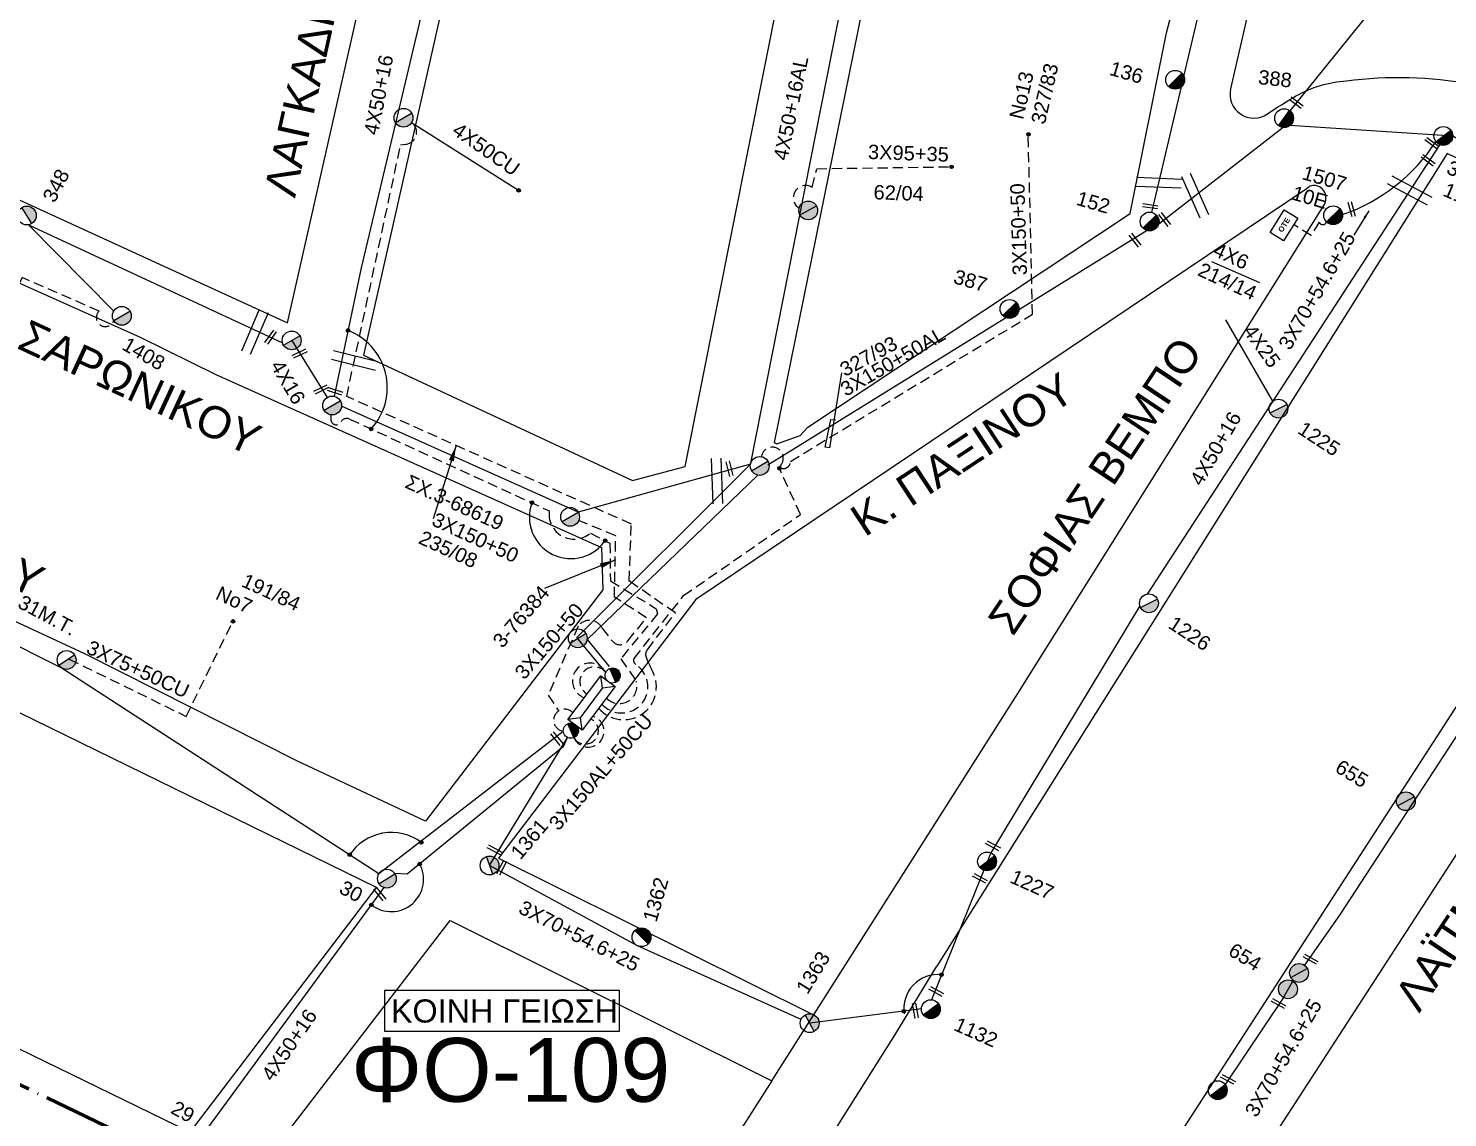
# Model space of a CAD drawing. Header units: millimetres. Extents: x 918 to 3138, y 719 to 1759.
# Drawn here: x 2569.4 to 2747.2, y 1309.8 to 1446.3 of the extents above; entities that cross this region are included whole.
import ezdxf

# ---------------------------------------------------------------- set-up
doc = ezdxf.new("R2010")
doc.units = ezdxf.units.MM
doc.header["$LTSCALE"] = 0.5
doc.linetypes.add('ACAD_ISO04W100', pattern=[30, 24, -3, 0, -3])
doc.linetypes.add('DASHED', pattern=[19.05, 12.7, -6.35])
for name, color, linetype in [('Pillar OTE', 7, 'Continuous'), ('Άγνωστα', 7, 'Continuous'), ('Γυμνά εναέρια ΧΤ (3Φ)   4x50CU', 7, 'Continuous'), ('Γυμνά εναέρια ΧΤ και ΦΟΠ (3Φ)   4x50+16AL', 7, 'Continuous'), ('Εναέρια παροχή ΧΤ 4x16', 7, 'SYN_LINE'), ('Εναέρια ΧΤ 4Χ120+25AL', 7, 'SYN_LINE'), ('Επιγραφές - Σχήματα', 7, 'Continuous'), ('Καλώδια ΧΤ   3x150+50AL', 7, 'DASHED'), ('Καλώδια ΧΤ   3x150AL+50CU', 7, 'DASHED'), ('Μηχανική τομή', 7, 'Continuous'), ('Στύλος Ξύλινος', 7, 'Continuous'), ('Στύλος Ξύλινος @ 1', 7, 'Continuous'), ('Στύλος ΦΜ', 7, 'Continuous'), ('Στύλος ΦΜ @ 1', 7, 'Continuous'), ('Συνδέσεις', 7, 'Continuous'), ('Συνεστραμμένα ΧΤ   3x70+54.6+25 AL', 7, 'SYN_LINE'), ('Τομή', 7, 'Continuous'), ('Υποσταθμός εναέριος 2 στύλων', 7, 'Continuous'), ('Υποσταθμός πόλεως', 7, 'Continuous'), ('Υπόβαθρο ΔΕΗ', 7, 'Continuous'), ('Υπόγεια καλώδια Παροχών ΧΤ   4x25', 7, 'DASHED')]:
    doc.layers.add(name, color=color, linetype=linetype)
doc.styles.add('arial', font='ARIAL.TTF')
doc.styles.get("Standard").update_dxf_attribs({"font": 'ARIAL.TTF'})
doc.linetypes.add('SYN_LINE', pattern='A,0.5,-0.0001,["/\\/\\/\\/",Standard,S=0.1,R=0,X=0,Y=-0.05],-0.25', length=0.7501)
doc.dimstyles.new('ISO-25', dxfattribs={"dimtxt": 2.5, "dimasz": 2.5, "dimexe": 1.25, "dimexo": 0.625, "dimtad": 1, "dimtxsty": 'Standard', "dimcen": 2.5, "dimadec": 0, "dimazin": 0, "dimtfac": 1, "dimtmove": 0, "dimatfit": 3, "dimfxl": 1, "dimarcsym": 0})

# ---------------------------------------------------------------- blocks, each defined once
blk = doc.blocks.new('ΜΗΧΑΝΙΚΗ ΤΟΜΗ')
at = {"layer": 'Μηχανική τομή', "ltscale": 40}
for p, q in [((-1.89, 0.78), (1.89, 0.78)), ((1.89, 0), (-1.89, 0))]:
    blk.add_line(p, q, dxfattribs=at)
blk = doc.blocks.new('ΥΠΑΡΧΩΝ ΤΣΙΜΕΝΤΕΝΙΟΣ ΣΤΥΛΟΣ')
at = {"layer": 'Στύλος ΦΜ'}
blk.add_hatch(color=7, dxfattribs=at).paths.add_polyline_path([(-1.29, -2.28, 0.574793), (2.62, 0, 0.268822), (1.3, 2.27)])
at = {"layer": 'Στύλος ΦΜ', "color": 7}
blk.add_line((-1.29, -2.28), (1.3, 2.27), dxfattribs=at)
blk.add_circle((0, 0), 2.62, dxfattribs=at)
at = {"layer": 'Στύλος ΦΜ', "flags": 4}
for tag, p in [('ΑΡΙΘΜΟΣ', (-4.68, 8.05)), ('ΤΥΠΟΣ', (-4.91, 3.03))]:
    blk.add_attdef(tag, p, '', height=4, dxfattribs=at)
blk = doc.blocks.new('ΥΠΑΡΧΩΝ ΞΥΛΙΝΟΣ ΣΤΥΛΟΣ')
at = {"layer": 'Στύλος Ξύλινος'}
h = blk.add_hatch(color=7, dxfattribs=at)
h.paths.add_polyline_path([(-2.62, 0, 0.270008), (-1.29, -2.28), (1.3, 2.27, 0.576266)])
h.paths.add_polyline_path([(-1.29, -2.28, 0.574793), (2.62, 0, 0.268822), (1.3, 2.27)])
at = {"layer": 'Στύλος Ξύλινος', "color": 7}
blk.add_line((-1.29, -2.28), (1.3, 2.27), dxfattribs=at)
blk.add_circle((0, 0), 2.62, dxfattribs=at)
at = {"layer": 'Στύλος Ξύλινος', "flags": 4}
for tag, p in [('ΑΡΙΘΜΟΣ', (-4.91, 8.6)), ('ΤΥΠΟΣ', (-4.85, 3.39))]:
    blk.add_attdef(tag, p, '', height=4, dxfattribs=at)
blk = doc.blocks.new('ΥΠΟΣΤΑΘΜΟΣ ΕΝΑΕΡΙΟΣ ΕΠΙ 2 ΣΤΥΛΩΝ')
at = {"layer": 'Υποσταθμός εναέριος 2 στύλων', "linetype": 'Continuous'}
for points in [[(-11.97, -2.11, 0.574793), (-8.45, -0.07, 0.268822), (-9.64, 1.98)], [(9.68, -2.15, 0.574793), (13.19, -0.1, 0.268822), (12.01, 1.95)]]:
    blk.add_hatch(color=256, dxfattribs=at).paths.add_polyline_path(points)
for p, q in [((-11.97, -2.11), (-9.64, 1.98)), ((9.68, -2.15), (12.01, 1.95))]:
    blk.add_line(p, q, dxfattribs=at)
for centre in [(-10.81, -0.07), (10.84, -0.1)]:
    blk.add_circle(centre, 2.36, dxfattribs=at)
at = {"layer": 'Υποσταθμός πόλεως', "linetype": 'Continuous', "ltscale": 40}
blk.add_lwpolyline([(-8.57, 2.82), (8.57, 2.82), (8.57, -2.82), (-8.57, -2.82)], close=True, dxfattribs=at)
for points in [[(-5.75, 0), (-8.57, 2.82)], [(-8.57, -2.82), (-5.75, 0)], [(-5.75, 0), (5.75, 0)], [(5.75, 0), (8.57, 2.82)], [(8.57, -2.82), (5.75, 0)]]:
    blk.add_lwpolyline(points, dxfattribs=at)
at = {"layer": 'Υποσταθμός εναέριος 2 στύλων', "ltscale": 40, "flags": 1}
for tag, p in [('ΜΕΤΑΣΧΗΜΑΤΙΣΜΟΣ', (14.09, 2.51)), ('ΙΣΧΥΣ', (14.07, -0.28)), ('ΑΡΙΘΜΟΣ', (14.19, -3))]:
    blk.add_attdef(tag, p, '', height=1.8, dxfattribs=at)
blk = doc.blocks.new('ΤΟΜΗ')
at = {"layer": 'Τομή', "ltscale": 40}
for p, q in [((-5.68, 0), (5.68, 0)), ((5.68, -2.33), (-5.68, -2.33))]:
    blk.add_line(p, q, dxfattribs=at)
blk = doc.blocks.new('_ΣΥΝΔΕΣΗ')
at = {"layer": 'Συνδέσεις', "linetype": 'SYN_LINE', "ltscale": 40}
blk.add_hatch(color=256, dxfattribs=at).paths.add_polyline_path([(0.5, -0.01, 1), (-0.5, -0.01, 1)])
at = {"layer": 'Συνδέσεις'}
blk.add_circle((0, -0.01), 0.5, dxfattribs=at)
blk = doc.blocks.new('PILLAR ΟΤΕ')
at = {"layer": 'Pillar OTE', "ltscale": 40}
blk.add_lwpolyline([(-3.31, 2.02), (3.39, 2.02), (3.39, -1.99), (-3.31, -1.99)], close=True, dxfattribs=at)
at = {"layer": 'Pillar OTE', "insert": (-1.81, 0.71), "char_height": 1.3575, "width": 109.961, "attachment_point": 1}
blk.add_mtext('{\\fArial|b1|i0|c161|p34;OTE}', dxfattribs=at)

msp = doc.modelspace()

# ---------------------------------------------------------------- linework, layer by layer
at = {"layer": 'Άγνωστα', "color": 173, "linetype": 'DASHED', "ltscale": 0.2}
msp.add_line((2643.62, 1367.28), (2645.58, 1364.49), dxfattribs=at)
at = {"layer": 'Άγνωστα', "color": 6, "ltscale": 40}
for p, q in [((2636.44, 1356.29), (2636.97, 1357.41)), ((2616.88, 1340.29), (2615.32, 1340.36))]:
    msp.add_line(p, q, dxfattribs=at)
at = {"layer": 'Άγνωστα', "color": 173, "ltscale": 40}
msp.add_lwpolyline([(2629.38, 1493.37), (2611.11, 1416.27), (2607.71, 1400.18)], dxfattribs=at)
at = {"layer": 'Άγνωστα', "color": 30, "linetype": 'DASHED', "ltscale": 0.2}
msp.add_lwpolyline([(2695.21, 1410.45), (2694.67, 1432.99)], dxfattribs=at)
at = {"layer": 'Άγνωστα', "color": 5, "ltscale": 40}
msp.add_lwpolyline([(2746.21, 1431.71), (2709.55, 1375.38)], dxfattribs=at)
at = {"layer": 'Άγνωστα', "color": 1, "linetype": 'DASHED', "ltscale": 0.2}
msp.add_lwpolyline([(2665.97, 1423.74, -0.999292), (2667.6, 1426.35), (2668.18, 1428.69), (2685.04, 1428.93)], format="xyb", dxfattribs=at)
at = {"layer": 'Άγνωστα', "color": 30, "linetype": 'DASHED', "ltscale": 0.2}
for points in [[(2580.12, 1409.65, -1.261414), (2578.28, 1410.84), (2568.63, 1415.06), (2561.78, 1400.93)], [(2641.27, 1361.59, 1.14623), (2645.5, 1366.56, -0.38309), (2645.29, 1367.33), (2651.5, 1375.19), (2666.14, 1385.36), (2663.49, 1391.16), (2663.78, 1391.69, 1.237292), (2661.25, 1392.6, 0.220862)]]:
    msp.add_lwpolyline(points, format="xyb", dxfattribs=at)
at = {"layer": 'Άγνωστα', "color": 173, "linetype": 'DASHED', "ltscale": 0.2}
msp.add_lwpolyline([(2607.32, 1397.86), (2607.3, 1397.32, 0.805044), (2608.61, 1396.98, -0.414146), (2609.65, 1397.32), (2634.64, 1385.82), (2634.64, 1385.42, 0.640023), (2639.83, 1383.03), (2642.27, 1381.77), (2642.32, 1377.03), (2648.08, 1373.55), (2648.22, 1372.9), (2643.62, 1367.28)], format="xyb", dxfattribs=at)
at = {"layer": 'Άγνωστα', "color": 85}
msp.add_lwpolyline([(2659.88, 1391.67), (2638.3, 1385.66), (2608.64, 1398.95)], dxfattribs=at)
at = {"layer": 'Άγνωστα', "color": 6, "linetype": 'SYN_LINE', "ltscale": 20}
msp.add_lwpolyline([(2636.44, 1356.29), (2616.88, 1340.29)], dxfattribs=at)
at = {"layer": 'Άγνωστα', "color": 6, "ltscale": 40}
msp.add_lwpolyline([(2613.96, 1338.61), (2591.93, 1308.61), (2580.37, 1276.95), (2573.52, 1247.39)], dxfattribs=at)
at = {"layer": 'Άγνωστα', "color": 173, "linetype": 'DASHED', "ltscale": 0.2}
msp.add_arc((2643.44, 1363.9), 2.22, 224.1383, 15.3075, dxfattribs=at)
at = {"layer": 'Γυμνά εναέρια ΧΤ (3Φ)   4x50CU', "color": 27, "linetype": 'SYN_LINE', "ltscale": 15}
msp.add_lwpolyline([(2617.43, 1434.49), (2630.8, 1425.98)], dxfattribs=at)
at = {"layer": 'Γυμνά εναέρια ΧΤ και ΦΟΠ (3Φ)   4x50+16AL', "color": 1, "ltscale": 40}
msp.add_lwpolyline([(2659.9, 1391.77), (2672.84, 1457.15), (2677.25, 1479.56)], dxfattribs=at)
at = {"layer": 'Γυμνά εναέρια ΧΤ και ΦΟΠ (3Φ)   4x50+16AL', "color": 2, "ltscale": 40}
msp.add_lwpolyline([(2782.39, 1410.42), (2762.85, 1379.88), (2733.74, 1335.28), (2729.27, 1328.88)], dxfattribs=at)
at = {"layer": 'Γυμνά εναέρια ΧΤ και ΦΟΠ (3Φ)   4x50+16AL', "color": 1, "linetype": 'SYN_LINE', "ltscale": 20}
msp.add_lwpolyline([(2641.76, 1365.56), (2638.14, 1369.93), (2659.88, 1391.67)], dxfattribs=at)
at = {"layer": 'Εναέρια παροχή ΧΤ 4x16', "color": 85, "ltscale": 20}
msp.add_lwpolyline([(2602.4, 1407.17), (2606.85, 1400.02)], dxfattribs=at)
at = {"layer": 'Εναέρια ΧΤ 4Χ120+25AL', "color": 2, "ltscale": 20}
msp.add_lwpolyline([(2846.7, 1390.95), (2811.44, 1393.02), (2784.71, 1411.48), (2747.85, 1432.75), (2727.44, 1434.08)], dxfattribs=at)
at = {"layer": 'Επιγραφές - Σχήματα', "ltscale": 0.2}
msp.add_lwpolyline([(2671.28, 1403.11), (2669.78, 1393.73), (2669.24, 1393.8), (2669.93, 1397.27), (2670.55, 1397.23)], dxfattribs=at)
at = {"layer": 'Επιγραφές - Σχήματα', "color": 1, "linetype": 'ACAD_ISO04W100', "lineweight": 60, "ltscale": 0.8}
msp.add_lwpolyline([(2961.46, 1088.29), (2717.83, 1224.35), (2701.08, 1246.33), (2659.71, 1265.16), (2602.18, 1297.58), (2392.2, 1398.81), (2304.34, 1274.11), (2245.73, 1191.21), (2095.49, 995.78), (1905.75, 741.14)], dxfattribs=at)
at = {"layer": 'Επιγραφές - Σχήματα', "color": 85, "linetype": 'DASHED', "ltscale": 0.2}
for points in [[(2644.51, 1369.53), (2646.84, 1372.41), (2642.83, 1375.02), (2642.99, 1382.7), (2638.37, 1384.61)], [(2574.53, 1367.24), (2589.19, 1360.06), (2595.02, 1371.97)], [(2638.28, 1371.35), (2634.53, 1362.74), (2635.85, 1360.73)], [(2641.27, 1371.17), (2642.62, 1369.44)]]:
    msp.add_lwpolyline(points, dxfattribs=at)
at = {"layer": 'Επιγραφές - Σχήματα', "color": 5, "linetype": 'DASHED', "ltscale": 0.2}
msp.add_lwpolyline([(2637.74, 1357.4, 1.56067), (2640.13, 1360.08, 0.405166)], format="xyb", dxfattribs=at)
at = {"layer": 'Επιγραφές - Σχήματα', "color": 190}
msp.add_lwpolyline([(2614.04, 1320.6), (2643.45, 1320.6), (2643.45, 1325.71), (2614.04, 1325.71)], close=True, dxfattribs=at)
at = {"layer": 'Επιγραφές - Σχήματα', "ltscale": 0.2}
for centre, radius, start, end in [((2606.73, 1401.27), 7.65, 317.2995, 70.3122), ((2637.38, 1385.03), 5.2, 159.541, 328.0656), ((2614.89, 1339.27), 6.25, 53.1517, 147.1769), ((2614.87, 1339.65), 4.05, 232.1936, 29.5491), ((2683.35, 1323.45), 4.27, 83.8853, 188.8148)]:
    msp.add_arc(centre, radius, start, end, dxfattribs=at)
at = {"layer": 'Επιγραφές - Σχήματα', "color": 85, "linetype": 'DASHED', "ltscale": 0.2}
for centre, radius, start, end in [((2639.72, 1370.34), 1.76, 28.0744, 145.1234), ((2643.53, 1370.25), 1.21, 221.5938, 323.783), ((2636.61, 1359.57), 1.39, 42.9509, 262.4729)]:
    msp.add_arc(centre, radius, start, end, dxfattribs=at)
at = {"layer": 'Επιγραφές - Σχήματα', "color": 1, "linetype": 'DASHED', "ltscale": 0.2}
msp.add_arc((2639.79, 1364.52), 2.22, 28.0237, 250.8629, dxfattribs=at)
at = {"layer": 'Επιγραφές - Σχήματα', "color": 62, "linetype": 'DASHED', "ltscale": 0.2}
msp.add_arc((2640.32, 1364.44), 1.82, 38.1341, 239.6611, dxfattribs=at)
at = {"layer": 'Επιγραφές - Σχήματα', "color": 6, "linetype": 'DASHED', "ltscale": 0.2}
msp.add_arc((2639.17, 1358.24), 1.65, 210.5633, 65.0034, dxfattribs=at)
at = {"layer": 'Καλώδια ΧΤ   3x150+50AL', "color": 62, "linetype": 'Continuous', "ltscale": 0.2}
msp.add_lwpolyline([(2709.55, 1420.94), (2662.04, 1391.53)], dxfattribs=at)
at = {"layer": 'Καλώδια ΧΤ   3x150+50AL', "color": 7, "ltscale": 0.2}
msp.add_lwpolyline([(2732.03, 1422.02, -0.700362), (2731.13, 1421.97), (2730.1, 1420.32), (2727.94, 1421.68)], format="xyb", dxfattribs=at)
at = {"layer": 'Καλώδια ΧΤ   3x150+50AL', "color": 30, "ltscale": 0.2}
msp.add_lwpolyline([(2663.49, 1391.16), (2663.88, 1391.12, 0.445281), (2664.9, 1392.02), (2695.21, 1410.45)], format="xyb", dxfattribs=at)
at = {"layer": 'Καλώδια ΧΤ   3x150+50AL', "color": 62, "linetype": 'SYN_LINE', "ltscale": 20}
msp.add_lwpolyline([(2660.8, 1390.29), (2639.41, 1369.71), (2642.17, 1366.3)], dxfattribs=at)
at = {"layer": 'Καλώδια ΧΤ   3x150AL+50CU', "color": 27, "ltscale": 0.2}
msp.add_lwpolyline([(2640.87, 1361.06, 0.887588), (2647.63, 1365.64, 0.024082), (2647.07, 1366.86, -0.036686), (2646.78, 1367.57, -0.263942), (2646.96, 1368.42), (2650.47, 1373.02), (2644.67, 1377.02), (2644.95, 1384.15), (2609.29, 1400.16), (2616.05, 1431.66), (2616.72, 1431.75, 0.672093), (2617.43, 1434.49)], format="xyb", dxfattribs=at)
at = {"layer": 'Συνεστραμμένα ΧΤ   3x70+54.6+25 AL', "color": 2, "ltscale": 20}
msp.add_lwpolyline([(2766.95, 1483.96), (2754.19, 1469.12), (2727.45, 1435.94), (2726.59, 1433.85), (2711.01, 1421.74)], dxfattribs=at)
at = {"layer": 'Συνεστραμμένα ΧΤ   3x70+54.6+25 AL', "color": 6, "ltscale": 20}
for points in [[(2714.17, 1440.26), (2720.43, 1466.74)], [(2710.14, 1423.22), (2713.86, 1438.96)]]:
    msp.add_lwpolyline(points, dxfattribs=at)
at = {"layer": 'Συνεστραμμένα ΧΤ   3x70+54.6+25 AL', "color": 30, "ltscale": 20}
for points in [[(2580.11, 1410.84), (2569.43, 1421.66)], [(2569.44, 1421.67), (2601.26, 1406.87)]]:
    msp.add_lwpolyline(points, dxfattribs=at)
at = {"layer": 'Συνεστραμμένα ΧΤ   3x70+54.6+25 AL', "color": 85, "ltscale": 20}
for points in [[(2506.51, 1391.92), (2540.19, 1382.88), (2573.65, 1366.09), (2613.33, 1340.36)], [(2613.33, 1340.36), (2636.43, 1358.2)]]:
    msp.add_lwpolyline(points, dxfattribs=at)
at = {"layer": 'Συνεστραμμένα ΧΤ   3x70+54.6+25 AL', "color": 5, "ltscale": 20}
for points in [[(2708.66, 1373.91), (2689.98, 1342.96), (2682.56, 1324.56)], [(2666.22, 1322.1), (2645.73, 1331.32), (2627.19, 1341.38), (2636.97, 1357.41)]]:
    msp.add_lwpolyline(points, dxfattribs=at)
at = {"layer": 'Συνεστραμμένα ΧΤ   3x70+54.6+25 AL', "color": 2, "ltscale": 15}
msp.add_lwpolyline([(2726.63, 1324.85), (2719.36, 1313.93)], dxfattribs=at)
at = {"layer": 'Συνεστραμμένα ΧΤ   3x70+54.6+25 AL', "color": 5, "ltscale": 15}
msp.add_lwpolyline([(2681.3, 1323.41), (2667.29, 1321.62), (2667.16, 1321.68)], dxfattribs=at)
at = {"layer": 'Συνεστραμμένα ΧΤ   3x70+54.6+25 AL', "ltscale": 20}
msp.add_arc((2726.58, 1444.55), 22.86, 289.0621, 326.9168, dxfattribs=at)
at = {"layer": 'Υπόβαθρο ΔΕΗ'}
for points in [[(2872.05, 1615.86), (2867.15, 1612.99), (2815.65, 1587.31), (2788.2, 1572.57), (2768.55, 1587.64), (2764.64, 1590.2), (2750.58, 1546.31), (2747.71, 1538.28), (2727.28, 1465.41), (2722.17, 1448.14), (2720.02, 1438.69, 0.681484), (2724.63, 1435.55, -0.01881), (2728.21, 1437.8, -0.116382), (2734.54, 1439.69, -0.160302), (2764.84, 1434.06, -0.060772), (2781.21, 1424.07), (2815.34, 1400.03, 0.129566), (2845.07, 1392.33, 0.095179), (2869.71, 1399.86, -0.008073), (2881.79, 1406.01), (2908, 1426.7), (2926.68, 1441.88), (2929.7, 1444.17)], [(2662.53, 1314.4), (2693.37, 1362.91), (2731.7, 1424.08, 0.28739), (2731.7, 1425.93, 0.491423), (2729.47, 1426.14), (2653.05, 1374.7), (2628.3, 1342.29), (2667.79, 1322.68)]]:
    msp.add_lwpolyline(points, format="xyb", dxfattribs=at)
for points in [[(2601.86, 1409.38), (2621.35, 1495.51), (2577.3, 1509.13), (2535.62, 1439.72), (2601.86, 1409.38)], [(2611.38, 1405.34), (2645.08, 1389.6), (2651.68, 1391.38), (2669.5, 1480.74), (2631.03, 1492.31), (2611.38, 1405.34)], [(2707.42, 1423.09), (2712.01, 1445.73), (2717.35, 1466.13), (2679.86, 1477.23), (2679.58, 1476.82), (2662.86, 1394.37), (2663.18, 1394.2), (2666.1, 1395.25), (2667.07, 1396.32), (2707.42, 1423.09)], [(2511.06, 1398.47), (2530.73, 1431.19), (2583.44, 1407.57), (2592.88, 1402.89), (2641.22, 1381.21), (2641.4, 1375.91), (2619.15, 1346.92), (2603.15, 1354.45), (2576.5, 1367.9), (2533.73, 1387.75), (2511.06, 1398.47)], [(2677.18, 1175.37), (2715.6, 1237.44), (2727.04, 1231.38), (2732.47, 1238.46), (2757.76, 1276.58), (2772.52, 1298.64), (2806.77, 1341.41), (2832.63, 1374.41), (2788.64, 1405.03), (2721.17, 1300.96), (2712.84, 1306.42), (2780.28, 1410.66), (2762.96, 1423.01), (2747.13, 1430.6), (2683.24, 1328.75)], [(2723.69, 1414.38), (2717.68, 1417.01)], [(2506.03, 1390.33), (2486.81, 1359.05), (2546.47, 1329.02), (2589.67, 1307.95), (2613.04, 1338.61), (2540.85, 1373.9), (2506.03, 1390.33)], [(2677.18, 1175.37), (2576.98, 1246.51), (2598.27, 1303.28), (2622.26, 1334.47), (2662.53, 1314.4), (2606.05, 1225.88)], [(2614.71, 1219.73), (2629.23, 1242.5), (2654.61, 1283.11), (2677.97, 1320.12), (2683.24, 1328.75)]]:
    msp.add_lwpolyline(points, dxfattribs=at)
at = {"layer": 'Υπόγεια καλώδια Παροχών ΧΤ   4x25', "color": 5, "linetype": 'SYN_LINE', "ltscale": 10}
msp.add_lwpolyline([(2725.31, 1399.56), (2719.41, 1409.73)], dxfattribs=at)

# ---------------------------------------------------------------- block references
at = {"layer": 'Pillar OTE', "xscale": 0.5, "yscale": 0.5, "zscale": 0.5, "rotation": 57.931778274759}
msp.add_blockref('PILLAR ΟΤΕ', (2726.7, 1421.58), dxfattribs=at)
at = {"layer": 'Άγνωστα', "color": 6, "ltscale": 40, "xscale": 0.4999999999999997, "yscale": 0.4999999999999997, "zscale": 0.4999999999999997, "rotation": 129.0167030676053}
msp.add_blockref('ΜΗΧΑΝΙΚΗ ΤΟΜΗ', (2635.76, 1357.4), dxfattribs=at)
at = {"layer": 'Μηχανική τομή'}
for p, xscale, yscale, zscale, rotation in [((2728.12, 1436.8), 0.4999999999999994, 0.4999999999999994, 0.4999999999999994, 323.4536695641671), ((2745.11, 1431.74), 0.4999999999999994, 0.4999999999999994, 0.4999999999999994, 323.4536695641671), ((2744.64, 1429.57), 0.4999999999999994, 0.4999999999999994, 0.4999999999999994, 323.4536695641671), ((2709.91, 1423.79), 0.4999999999999994, 0.4999999999999994, 0.4999999999999994, 351.7363906957834), ((2734.98, 1423.55), 0.4999999999999994, 0.4999999999999994, 0.4999999999999994, 285.3458478802531), ((2711.91, 1422.45), 0.4999999999999995, 0.4999999999999995, 0.4999999999999995, 128.1130490166774), ((2708.2, 1419.86), 0.4999999999999996, 0.4999999999999996, 0.4999999999999996, 128.1130490166774), ((2599.92, 1407.47), 0.4999999999999995, 0.4999999999999995, 0.4999999999999995, 54.72174759296474), ((2603.49, 1405.35), 0.4999999999999868, 0.4999999999999868, 0.4999999999999868, 25.6174272699022), ((2606.18, 1400.86), 0.4999999999999868, 0.4999999999999868, 0.4999999999999868, 25.6174272699022), ((2607.77, 1400.61), 0.4999999999999997, 0.4999999999999997, 0.4999999999999997, 341.1363028560687), ((2657.45, 1391.15), 0.5000000000000333, 0.5000000000000333, 0.5000000000000333, 103.962479734772), ((2690.35, 1344.02), 0.4999999999999997, 0.4999999999999997, 0.4999999999999997, 151.7543815633392), ((2627.91, 1343.5), 0.4999999999999997, 0.4999999999999997, 0.4999999999999997, 151.7543815633392), ((2628.88, 1341.02), 0.4999999999999996, 0.4999999999999996, 0.4999999999999996, 62.72551710385088), ((2688.71, 1339.94), 0.4999999999999997, 0.4999999999999997, 0.4999999999999997, 151.7543815633392), ((2613.58, 1337.91), 0.4999999999999997, 0.4999999999999997, 0.4999999999999997, 129.0167030676053), ((2730.12, 1329.81), 0.5, 0.5, 0.5, 151.7543815633393), ((2683.24, 1325.77), 0.4999999999999997, 0.4999999999999997, 0.4999999999999997, 151.7543815633392), ((2726.11, 1324.26), 0.5000000000000002, 0.5000000000000002, 0.5000000000000002, 151.7543815633392), ((2680.71, 1323.21), 0.5000000000000614, 0.5000000000000614, 0.5000000000000614, 100.4278661032444), ((2719.79, 1314.76), 0.5, 0.5, 0.5, 151.7543815633393)]:
    msp.add_blockref('ΜΗΧΑΝΙΚΗ ΤΟΜΗ', p, dxfattribs=dict(at, xscale=xscale, yscale=yscale, zscale=zscale, rotation=rotation))
at = {"layer": 'Στύλος Ξύλινος @ 1', "ltscale": 40, "xscale": 0.4499999999998179, "yscale": 0.4499999999998179, "zscale": 0.4499999999998179, "rotation": 328.472350496044}
msp.add_blockref('ΥΠΑΡΧΩΝ ΞΥΛΙΝΟΣ ΣΤΥΛΟΣ', (2667.11, 1423.46), dxfattribs=at)
at = {"layer": 'Στύλος Ξύλινος @ 1', "ltscale": 40}
ref = msp.add_blockref('ΥΠΑΡΧΩΝ ΞΥΛΙΝΟΣ ΣΤΥΛΟΣ', (2741.97, 1349.43), dxfattribs=dict(at, xscale=0.4499999999998179, yscale=0.4499999999998179, zscale=0.4499999999998179, rotation=328.472350496044))
ref.add_attrib('ΤΥΠΟΣ', '655', (2732.96, 1353.22), dxfattribs={"layer": 'Στύλος Ξύλινος', "height": 1.8, "rotation": 328.4724, "flags": 4})
ref = msp.add_blockref('ΥΠΑΡΧΩΝ ΞΥΛΙΝΟΣ ΣΤΥΛΟΣ', (2728.59, 1327.91), dxfattribs=dict(at, xscale=0.449999999999818, yscale=0.449999999999818, zscale=0.449999999999818, rotation=328.472350496044))
ref.add_attrib('ΤΥΠΟΣ', '654', (2719.58, 1330.26), dxfattribs={"layer": 'Στύλος Ξύλινος', "height": 1.8, "rotation": 328.4724, "flags": 4})
at = {"layer": 'Στύλος Ξύλινος @ 1', "ltscale": 40, "xscale": 0.4499999999998181, "yscale": 0.4499999999998181, "zscale": 0.4499999999998181}
msp.add_blockref('ΥΠΑΡΧΩΝ ΞΥΛΙΝΟΣ ΣΤΥΛΟΣ', (2727.21, 1325.87), dxfattribs=at)
at = {"layer": 'Στύλος ΦΜ @ 1', "ltscale": 40}
ref = msp.add_blockref('ΥΠΑΡΧΩΝ ΤΣΙΜΕΝΤΕΝΙΟΣ ΣΤΥΛΟΣ', (2713.07, 1439.83), dxfattribs=dict(at, xscale=0.449999999999818, yscale=0.449999999999818, zscale=0.449999999999818, rotation=343.8552907262628))
ref.add_attrib('ΤΥΠΟΣ', '136', (2704.72, 1440.47), dxfattribs={"layer": 'Στύλος ΦΜ', "height": 1.8, "rotation": 343.8553, "flags": 4})
ref = msp.add_blockref('ΥΠΑΡΧΩΝ ΤΣΙΜΕΝΤΕΝΙΟΣ ΣΤΥΛΟΣ', (2726.72, 1435.02), dxfattribs=dict(at, xscale=0.449999999999818, yscale=0.449999999999818, zscale=0.449999999999818, rotation=353.7816830261098))
ref.add_attrib('ΤΥΠΟΣ', '388', (2723.41, 1439.3), dxfattribs={"layer": 'Στύλος ΦΜ', "height": 1.8, "rotation": 353.7817, "flags": 4})
for p, xscale, yscale, zscale, rotation in [((2616.41, 1435.07), 0.449999999999818, 0.449999999999818, 0.449999999999818, 330.0621846464709), ((2602.4, 1407.17), 0.449999999999818, 0.449999999999818, 0.449999999999818, 330.0621846464709), ((2607.47, 1399.02), 0.449999999999818, 0.449999999999818, 0.449999999999818, 330.0621846464709), ((2661.03, 1391.44), 0.449999999999818, 0.449999999999818, 0.449999999999818, 330.0621846464709), ((2637.28, 1385.07), 0.449999999999818, 0.449999999999818, 0.449999999999818, 330.0621846464709), ((2638.24, 1369.85), 0.449999999999818, 0.449999999999818, 0.449999999999818, 330.0621846464709), ((2718.41, 1313.23), 0.4499999999998179, 0.4499999999998179, 0.4499999999998179, 336.0591813551779)]:
    msp.add_blockref('ΥΠΑΡΧΩΝ ΤΣΙΜΕΝΤΕΝΙΟΣ ΣΤΥΛΟΣ', p, dxfattribs=dict(at, xscale=xscale, yscale=yscale, zscale=zscale, rotation=rotation))
ref = msp.add_blockref('ΥΠΑΡΧΩΝ ΤΣΙΜΕΝΤΕΝΙΟΣ ΣΤΥΛΟΣ', (2746.67, 1432.79), dxfattribs=dict(at, xscale=0.4499999999998179, yscale=0.4499999999998179, zscale=0.4499999999998179, rotation=337.0938927834002))
ref.add_attrib('ΤΥΠΟΣ', '11ΛΒ', (2746.47, 1425.35), dxfattribs={"layer": 'Στύλος ΦΜ', "height": 1.8, "rotation": 337.0939, "flags": 4})
ref.add_attrib('ΑΡΙΘΜΟΣ', '389', (2746.93, 1428.14), dxfattribs={"layer": 'Στύλος ΦΜ', "height": 1.8, "rotation": 337.0939, "flags": 4})
ref = msp.add_blockref('ΥΠΑΡΧΩΝ ΤΣΙΜΕΝΤΕΝΙΟΣ ΣΤΥΛΟΣ', (2569.22, 1422.82), dxfattribs=dict(at, xscale=0.449999999999818, yscale=0.449999999999818, zscale=0.449999999999818, rotation=62.46193859430683))
ref.add_attrib('ΤΥΠΟΣ', '348', (2572.7, 1424.3), dxfattribs={"layer": 'Στύλος ΦΜ', "height": 1.8, "rotation": 62.4619, "flags": 4})
ref = msp.add_blockref('ΥΠΑΡΧΩΝ ΤΣΙΜΕΝΤΕΝΙΟΣ ΣΤΥΛΟΣ', (2732.87, 1422.85), dxfattribs=dict(at, xscale=0.449999999999818, yscale=0.449999999999818, zscale=0.449999999999818, rotation=343.8552907262628))
ref.add_attrib('ΤΥΠΟΣ', '10Ε', (2727.55, 1424.86), dxfattribs={"layer": 'Στύλος ΦΜ', "height": 1.8, "rotation": 343.8553, "flags": 4})
ref.add_attrib('ΑΡΙΘΜΟΣ', '1507', (2728.85, 1427.41), dxfattribs={"layer": 'Στύλος ΦΜ', "height": 1.8, "rotation": 343.8553, "flags": 4})
ref = msp.add_blockref('ΥΠΑΡΧΩΝ ΤΣΙΜΕΝΤΕΝΙΟΣ ΣΤΥΛΟΣ', (2709.88, 1422.07), dxfattribs=dict(at, xscale=0.449999999999818, yscale=0.449999999999818, zscale=0.449999999999818, rotation=343.8552907262628))
ref.add_attrib('ΤΥΠΟΣ', '152', (2700.56, 1424.19), dxfattribs={"layer": 'Στύλος ΦΜ', "height": 1.8, "rotation": 343.8553, "flags": 4})
ref = msp.add_blockref('ΥΠΑΡΧΩΝ ΤΣΙΜΕΝΤΕΝΙΟΣ ΣΤΥΛΟΣ', (2692.32, 1411.12), dxfattribs=dict(at, xscale=0.449999999999818, yscale=0.449999999999818, zscale=0.449999999999818, rotation=343.8552907262628))
ref.add_attrib('ΤΥΠΟΣ', '387', (2685.17, 1414.38), dxfattribs={"layer": 'Στύλος ΦΜ', "height": 1.8, "rotation": 343.8553, "flags": 4})
ref = msp.add_blockref('ΥΠΑΡΧΩΝ ΤΣΙΜΕΝΤΕΝΙΟΣ ΣΤΥΛΟΣ', (2581.13, 1410.25), dxfattribs=dict(at, xscale=0.449999999999818, yscale=0.449999999999818, zscale=0.449999999999818, rotation=330.0621846464709))
ref.add_attrib('ΤΥΠΟΣ', '1408', (2581, 1406.13), dxfattribs={"layer": 'Στύλος ΦΜ', "height": 1.8, "rotation": 330.0622, "flags": 4})
ref = msp.add_blockref('ΥΠΑΡΧΩΝ ΤΣΙΜΕΝΤΕΝΙΟΣ ΣΤΥΛΟΣ', (2726.01, 1398.62), dxfattribs=dict(at, xscale=0.449999999999818, yscale=0.449999999999818, zscale=0.449999999999818, rotation=326.7549883958654))
ref.add_attrib('ΤΥΠΟΣ', '1225', (2728.29, 1395.63), dxfattribs={"layer": 'Στύλος ΦΜ', "height": 1.8, "rotation": 326.755, "flags": 4})
ref = msp.add_blockref('ΥΠΑΡΧΩΝ ΤΣΙΜΕΝΤΕΝΙΟΣ ΣΤΥΛΟΣ', (2574.21, 1367.13), dxfattribs=dict(at, xscale=0.4499999999998181, yscale=0.4499999999998181, zscale=0.4499999999998181, rotation=331.8094651412195))
ref.add_attrib('ΤΥΠΟΣ', '31Μ.Τ.', (2567.94, 1373.78), dxfattribs={"layer": 'Στύλος ΦΜ', "height": 1.8, "rotation": 331.8095, "flags": 4})
ref = msp.add_blockref('ΥΠΑΡΧΩΝ ΤΣΙΜΕΝΤΕΝΙΟΣ ΣΤΥΛΟΣ', (2709.79, 1374.23), dxfattribs=dict(at, xscale=0.449999999999818, yscale=0.449999999999818, zscale=0.449999999999818, rotation=326.7549883958654))
ref.add_attrib('ΤΥΠΟΣ', '1226', (2712.07, 1371.24), dxfattribs={"layer": 'Στύλος ΦΜ', "height": 1.8, "rotation": 326.755, "flags": 4})
ref = msp.add_blockref('ΥΠΑΡΧΩΝ ΤΣΙΜΕΝΤΕΝΙΟΣ ΣΤΥΛΟΣ', (2627.19, 1341.38), dxfattribs=dict(at, xscale=0.449999999999818, yscale=0.449999999999818, zscale=0.449999999999818, rotation=49.70589553610648))
ref.add_attrib('ΤΥΠΟΣ', '1361', (2631.05, 1341.99), dxfattribs={"layer": 'Στύλος ΦΜ', "height": 1.8, "rotation": 49.7059, "flags": 4})
ref = msp.add_blockref('ΥΠΑΡΧΩΝ ΤΣΙΜΕΝΤΕΝΙΟΣ ΣΤΥΛΟΣ', (2689.51, 1341.89), dxfattribs=dict(at, xscale=0.4499999999998179, yscale=0.4499999999998179, zscale=0.4499999999998179, rotation=336.0591813551779))
ref.add_attrib('ΤΥΠΟΣ', '1227', (2692.24, 1339.3), dxfattribs={"layer": 'Στύλος ΦΜ', "height": 1.8, "rotation": 336.0592, "flags": 4})
ref = msp.add_blockref('ΥΠΑΡΧΩΝ ΤΣΙΜΕΝΤΕΝΙΟΣ ΣΤΥΛΟΣ', (2614.33, 1339.73), dxfattribs=dict(at, xscale=0.4499999999998181, yscale=0.4499999999998181, zscale=0.4499999999998181, rotation=331.8094651412195))
ref.add_attrib('ΤΥΠΟΣ', '30', (2608.2, 1338.02), dxfattribs={"layer": 'Στύλος ΦΜ', "height": 1.8, "rotation": 331.8095, "flags": 4})
ref = msp.add_blockref('ΥΠΑΡΧΩΝ ΤΣΙΜΕΝΤΕΝΙΟΣ ΣΤΥΛΟΣ', (2646.22, 1332.39), dxfattribs=dict(at, xscale=0.4499999999998179, yscale=0.4499999999998179, zscale=0.4499999999998179, rotation=74.0196002236674))
ref.add_attrib('ΤΥΠΟΣ', '1362', (2648.09, 1334.18), dxfattribs={"layer": 'Στύλος ΦΜ', "height": 1.8, "rotation": 74.0196, "flags": 4})
ref = msp.add_blockref('ΥΠΑΡΧΩΝ ΤΣΙΜΕΝΤΕΝΙΟΣ ΣΤΥΛΟΣ', (2667.29, 1321.62), dxfattribs=dict(at, xscale=0.4499999999998179, yscale=0.4499999999998179, zscale=0.4499999999998179, rotation=58.28540890328346))
ref.add_attrib('ΤΥΠΟΣ', '1363', (2667.01, 1325.12), dxfattribs={"layer": 'Στύλος ΦΜ', "height": 1.8, "rotation": 58.2854, "flags": 4})
ref = msp.add_blockref('ΥΠΑΡΧΩΝ ΤΣΙΜΕΝΤΕΝΙΟΣ ΣΤΥΛΟΣ', (2682.47, 1323.38), dxfattribs=dict(at, xscale=0.4499999999998179, yscale=0.4499999999998179, zscale=0.4499999999998179, rotation=336.0591813551779))
ref.add_attrib('ΤΥΠΟΣ', '1132', (2685.21, 1320.8), dxfattribs={"layer": 'Στύλος ΦΜ', "height": 1.8, "rotation": 336.0592, "flags": 4})
ref = msp.add_blockref('ΥΠΑΡΧΩΝ ΤΣΙΜΕΝΤΕΝΙΟΣ ΣΤΥΛΟΣ', (2591.69, 1307.45), dxfattribs=dict(at, xscale=0.449999999999818, yscale=0.449999999999818, zscale=0.449999999999818, rotation=330.9660168200747))
ref.add_attrib('ΤΥΠΟΣ', '29', (2587.12, 1310.43), dxfattribs={"layer": 'Στύλος ΦΜ', "height": 1.8, "rotation": 330.966, "flags": 4})
at = {"layer": 'Συνδέσεις', "xscale": 0.4500000000002728, "yscale": 0.4500000000002728, "zscale": 0.4500000000002728}
for p in [(2694.7, 1433), (2685.07, 1428.93), (2630.83, 1425.98), (2609.45, 1408.43), (2612.36, 1396.08), (2663.51, 1391.16), (2632.51, 1386.86), (2641.67, 1382.09), (2595.05, 1371.97), (2618.64, 1344.27), (2609.68, 1342.73), (2618.44, 1341.57), (2612.38, 1336.45), (2683.8, 1327.7), (2679.09, 1323.13)]:
    msp.add_blockref('_ΣΥΝΔΕΣΗ', p, dxfattribs=at)
at = {"layer": 'Τομή'}
for p, xscale, yscale, zscale, rotation in [((2715.05, 1425.07), 0.4999999999998992, 0.4999999999998992, 0.4999999999998992, 113.8641061514513), ((2742.18, 1425.44), 0.5, 0.5, 0.5, 152.0078932818762), ((2711.01, 1426.34), 0.500000000000028, 0.500000000000028, 0.500000000000028, 177.7930918304538), ((2598.33, 1408.01), 0.4999999999999999, 0.4999999999999999, 0.4999999999999999, 246.8625092005166), ((2610.14, 1404.09), 0.4999999999999999, 0.4999999999999999, 0.4999999999999999, 166.2255134134517), ((2655.09, 1389.55), 0.4999999999999999, 0.4999999999999999, 0.4999999999999999, 92.02108946464055)]:
    msp.add_blockref('ΤΟΜΗ', p, dxfattribs=dict(at, xscale=xscale, yscale=yscale, zscale=zscale, rotation=rotation))
at = {"layer": 'Υποσταθμός εναέριος 2 στύλων', "xscale": 0.401051472775303, "yscale": 0.401051472775303, "zscale": 0.401051472775303, "rotation": 52.88894944647688}
msp.add_blockref('ΥΠΟΣΤΑΘΜΟΣ ΕΝΑΕΡΙΟΣ ΕΠΙ 2 ΣΤΥΛΩΝ', (2639.96, 1361.74), dxfattribs=at)

# ---------------------------------------------------------------- texts
at = {"layer": 'Άγνωστα', "ltscale": 40, "char_height": 1.8, "width": 17.1868, "attachment_point": 1, "style": 'arial'}
for s, insert, rotation in [('4X50+16', (2611.43, 1433.15), 78.8443), ('3X95+35', (2674.63, 1431.71), 358.0009), ('3X150+50', (2692.72, 1415.3), 91.6017), ('4X50+16', (2714.81, 1389.7), 59.8763), ('3X150+50', (2620.56, 1385.71), 335.3005), ('3X150+50', (2630.18, 1365.73), 49.0476), ('3X75+50CU', (2577.28, 1369.68), 335.3005), ('4X50+16', (2598.49, 1315.23), 55.7059)]:
    msp.add_mtext(s, dxfattribs=dict(at, insert=insert, rotation=rotation))
at = {"layer": 'Γυμνά εναέρια ΧΤ (3Φ)   4x50CU', "ltscale": 40, "insert": (2623.39, 1434.6), "char_height": 1.8, "width": 17.1868, "attachment_point": 1, "rotation": 325.0345, "style": 'arial'}
msp.add_mtext('4X50CU', dxfattribs=at)
at = {"layer": 'Γυμνά εναέρια ΧΤ και ΦΟΠ (3Φ)   4x50+16AL', "ltscale": 40, "insert": (2662.73, 1429.98), "char_height": 1.8, "width": 17.1868, "attachment_point": 1, "rotation": 78.4274, "style": 'arial'}
msp.add_mtext('4X50+16AL', dxfattribs=at)
at = {"layer": 'Εναέρια παροχή ΧΤ 4x16', "ltscale": 20, "insert": (2601.22, 1404.93), "char_height": 1.8, "width": 6.4891, "attachment_point": 1, "rotation": 300.7059, "style": 'arial'}
msp.add_mtext('4X16', dxfattribs=at)
at = {"layer": 'Επιγραφές - Σχήματα', "char_height": 4, "attachment_point": 1}
for s, insert, width, rotation in [('ΛΑΓΚΑΔΙΩΝ', (2598.91, 1425.79), 63.5526, 77.4923), ('ΣΑΡΩΝΙΚΟΥ', (2569.49, 1409.89), 15.1545, 335.1581), ('ΣΟΦΙΑΣ ΒΕΜΠΟ', (2689.42, 1372.2), 63.5526, 56.2326), ('Κ. ΠΑΞΙΝΟΥ', (2671.99, 1385.81), 63.5526, 33.352), ('ΤΑΫΓΕΤΟΥ', (2545.33, 1390.76), 15.1545, 335.1581), ('ΛΑΪΤΜΕΡ', (2740.32, 1325.03), 63.5526, 56.2326)]:
    msp.add_mtext(s, dxfattribs=dict(at, insert=insert, width=width, rotation=rotation))
at = {"layer": 'Επιγραφές - Σχήματα', "ltscale": 40, "char_height": 1.8, "width": 17.1868, "attachment_point": 1, "style": 'arial'}
for s, insert, rotation in [('Νο13', (2692.27, 1435.16), 77.0053), ('327/83', (2694.99, 1434.55), 77.0053), ('62/04', (2675.33, 1426.66), 358.0009), ('4Χ6', (2718.44, 1419.5), 335.3005), ('214/14', (2716.51, 1417.01), 335.3005), ('327/93', (2670.85, 1404.16), 28.2735), ('ΣX.3-68619', (2617.2, 1390.43), 335.3005), ('235/08', (2618.91, 1383.43), 335.3005), ('Νο7', (2593.48, 1376.46), 335.3005), ('191/84', (2596.72, 1378.04), 335.3005), ('3-76384', (2627.43, 1369.68), 49.0476)]:
    msp.add_mtext(s, dxfattribs=dict(at, insert=insert, rotation=rotation))
at = {"layer": 'Επιγραφές - Σχήματα', "color": 190, "insert": (2614.83, 1324.6), "char_height": 2.8994, "width": 29.1023, "attachment_point": 1}
msp.add_mtext('KOINH ΓΕΙΩΣΗ', dxfattribs=at)
at = {"layer": 'Επιγραφές - Σχήματα', "ltscale": 40, "insert": (2609.84, 1319.77), "char_height": 4, "width": 17.8089, "attachment_point": 1, "style": 'arial'}
msp.add_mtext('{\\H2x;ΦO-109}', dxfattribs=at)
at = {"layer": 'Καλώδια ΧΤ   3x150+50AL', "ltscale": 0.2, "insert": (2670.92, 1401.65), "char_height": 1.8, "width": 17.1868, "attachment_point": 1, "rotation": 30.0015, "style": 'arial'}
msp.add_mtext('3X150+50AL', dxfattribs=at)
at = {"layer": 'Καλώδια ΧΤ   3x150AL+50CU', "ltscale": 0.2, "insert": (2634.46, 1346.8), "char_height": 1.8, "width": 17.1868, "attachment_point": 1, "rotation": 49.0476, "style": 'arial'}
msp.add_mtext('3X150AL+50CU', dxfattribs=at)
at = {"layer": 'Συνεστραμμένα ΧΤ   3x70+54.6+25 AL', "ltscale": 40, "char_height": 1.8, "width": 17.1868, "attachment_point": 1, "style": 'arial'}
for insert, rotation in [((2725.91, 1406.72), 59.8763), ((2631.49, 1337.1), 333.0564), ((2721.7, 1310.6), 59.8763)]:
    msp.add_mtext('3X70+54.6+25', dxfattribs=dict(at, insert=insert, rotation=rotation))
at = {"layer": 'Υπόγεια καλώδια Παροχών ΧΤ   4x25', "ltscale": 0.2, "insert": (2722.98, 1409.38), "char_height": 1.8, "width": 17.1868, "attachment_point": 1, "rotation": 305.6853, "style": 'arial'}
msp.add_mtext('4X25', dxfattribs=at)

# ---------------------------------------------------------------- leaders
at = {"layer": 'Επιγραφές - Σχήματα', "ltscale": 40}
for points, override in [([(2737.35, 1423.4), (2735.44, 1420.36)], {"dimasz": 1, "dimtad": 0}), ([(2623, 1394.01), (2620.14, 1384.8)], {"dimasz": 2, "dimtad": 0}), ([(2642.97, 1379.67), (2634.08, 1376.09)], {"dimasz": 2, "dimtad": 0})]:
    msp.add_leader(points, dimstyle='ISO-25', override=override, dxfattribs=at)

doc.saveas('drawing.dxf')
